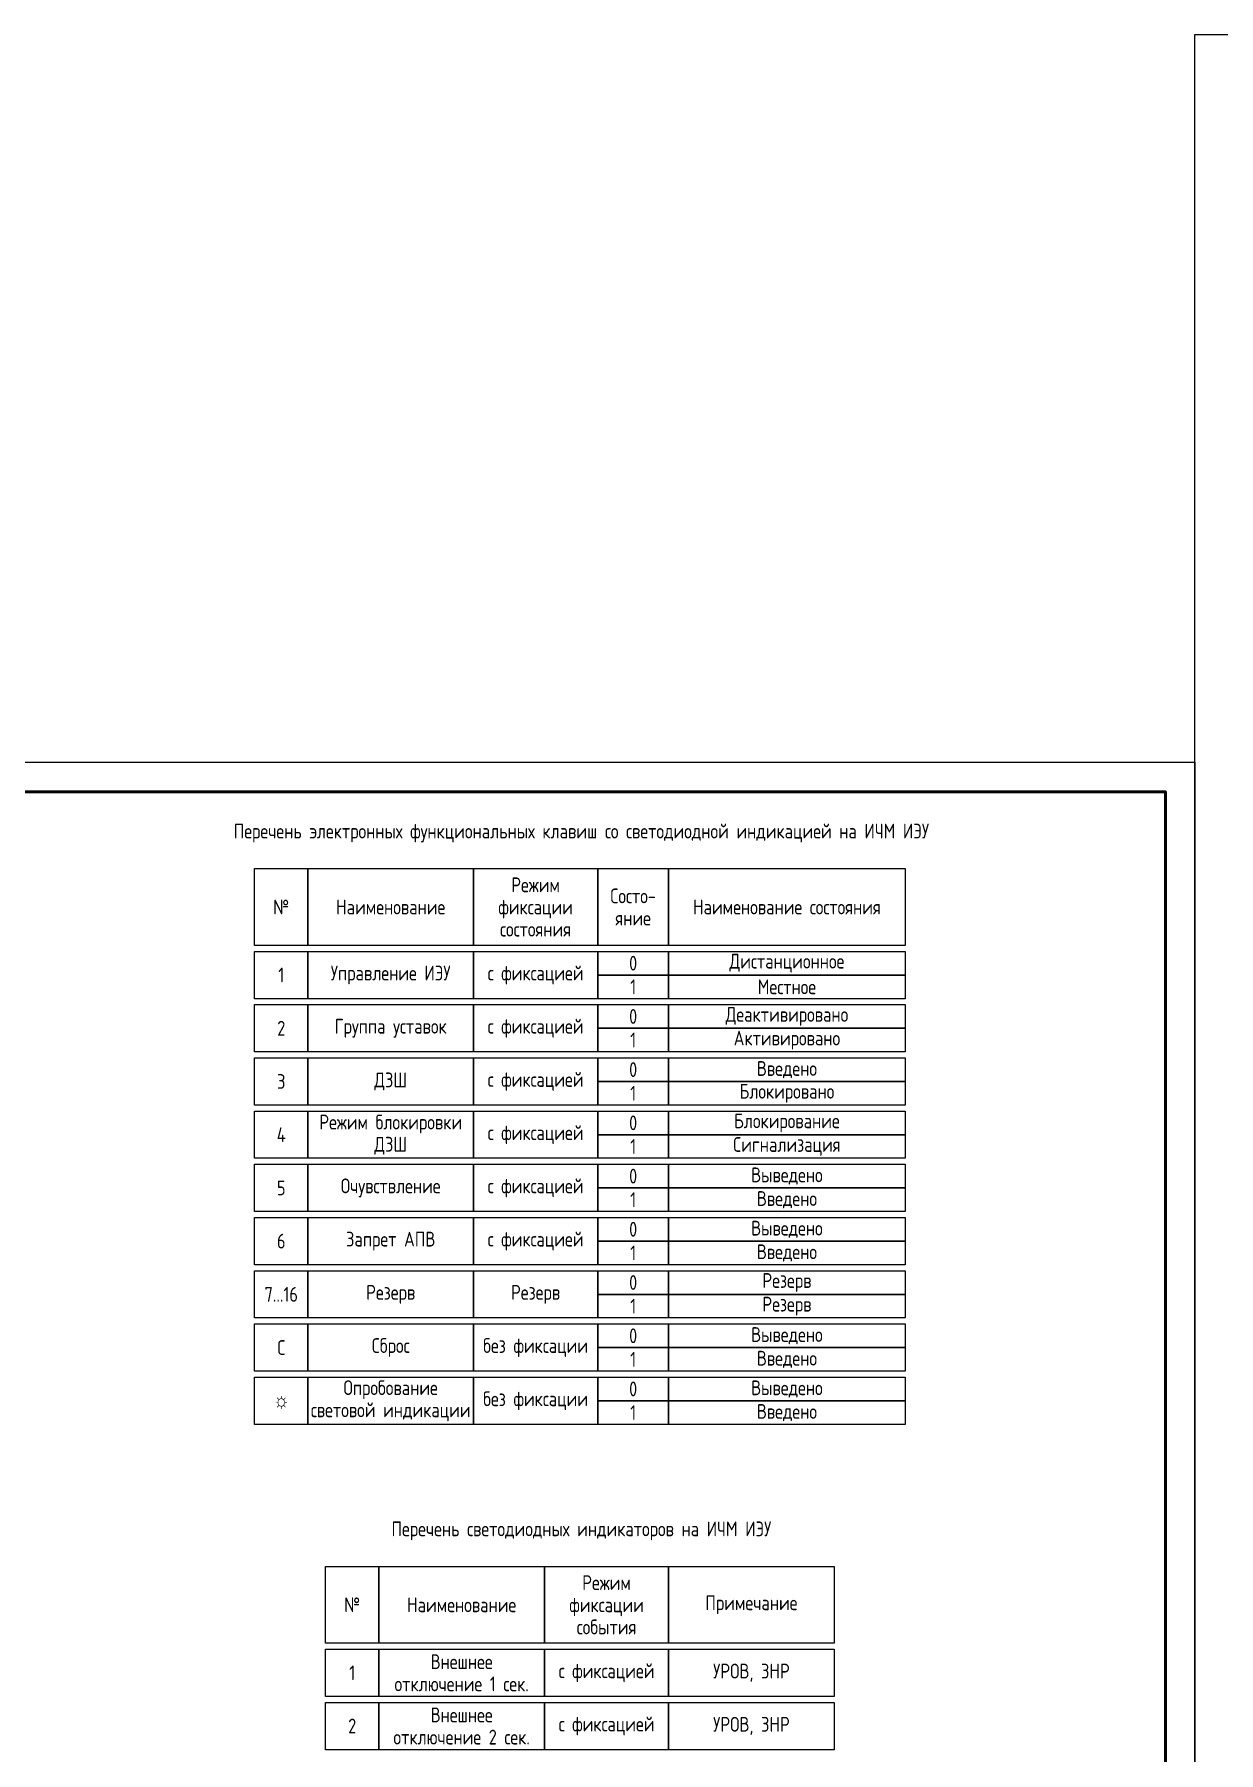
# Model space of a CAD drawing. Header units: millimetres. Extents: x -1612 to 9998, y -90 to 1220.
# Drawn here: x 7783.8 to 7984, y 129.5 to 420.1 of the extents above; entities that cross this region are included whole.
import ezdxf

# ---------------------------------------------------------------- set-up
doc = ezdxf.new("R2010")
doc.units = ezdxf.units.MM
doc.styles.add('Gost_type_A', font='GOST_0.TTF')

# ---------------------------------------------------------------- blocks, each defined once
blk = doc.blocks.new('Формат_А3')
blk.add_lwpolyline([(-420, 297), (0, 297), (0, 0), (-420, 0)], close=True)
at = {"lineweight": 50}
blk.add_lwpolyline([(-400, 292), (-5, 292), (-5, 5), (-400, 5)], close=True, dxfattribs=at)

msp = doc.modelspace()

# ---------------------------------------------------------------- linework, layer by layer
for points in [[(8277, 420.07), (8277, 0.07), (7980, 0.07), (7980, 420.07)], [(7821, 279), (7830, 279), (7830, 266), (7821, 266)], [(7830, 279), (7858, 279), (7858, 266), (7830, 266)], [(7858, 279), (7879, 279), (7879, 266), (7858, 266)], [(7879, 279), (7891, 279), (7891, 266), (7879, 266)], [(7891, 279), (7931, 279), (7931, 266), (7891, 266)], [(7821, 265), (7830, 265), (7830, 257), (7821, 257)], [(7830, 265), (7858, 265), (7858, 257), (7830, 257)], [(7858, 265), (7879, 265), (7879, 257), (7858, 257)], [(7879, 265), (7891, 265), (7891, 261), (7879, 261)], [(7891, 265), (7931, 265), (7931, 261), (7891, 261)], [(7879, 261), (7891, 261), (7891, 257), (7879, 257)], [(7891, 261), (7931, 261), (7931, 257), (7891, 257)], [(7821, 256), (7830, 256), (7830, 248), (7821, 248)], [(7830, 256), (7858, 256), (7858, 248), (7830, 248)], [(7858, 256), (7879, 256), (7879, 248), (7858, 248)], [(7879, 256), (7891, 256), (7891, 252), (7879, 252)], [(7891, 256), (7931, 256), (7931, 252), (7891, 252)], [(7879, 252), (7891, 252), (7891, 248), (7879, 248)], [(7891, 252), (7931, 252), (7931, 248), (7891, 248)], [(7821, 247), (7830, 247), (7830, 239), (7821, 239)], [(7830, 247), (7858, 247), (7858, 239), (7830, 239)], [(7858, 247), (7879, 247), (7879, 239), (7858, 239)], [(7879, 247), (7891, 247), (7891, 243), (7879, 243)], [(7891, 247), (7931, 247), (7931, 243), (7891, 243)], [(7879, 243), (7891, 243), (7891, 239), (7879, 239)], [(7891, 243), (7931, 243), (7931, 239), (7891, 239)], [(7821, 238), (7830, 238), (7830, 230), (7821, 230)], [(7830, 238), (7858, 238), (7858, 230), (7830, 230)], [(7858, 238), (7879, 238), (7879, 230), (7858, 230)], [(7879, 238), (7891, 238), (7891, 234), (7879, 234)], [(7891, 238), (7931, 238), (7931, 234), (7891, 234)], [(7879, 234), (7891, 234), (7891, 230), (7879, 230)], [(7891, 234), (7931, 234), (7931, 230), (7891, 230)], [(7821, 229), (7830, 229), (7830, 221), (7821, 221)], [(7830, 229), (7858, 229), (7858, 221), (7830, 221)], [(7858, 229), (7879, 229), (7879, 221), (7858, 221)], [(7879, 229), (7891, 229), (7891, 225), (7879, 225)], [(7891, 229), (7931, 229), (7931, 225), (7891, 225)], [(7879, 225), (7891, 225), (7891, 221), (7879, 221)], [(7891, 225), (7931, 225), (7931, 221), (7891, 221)], [(7821, 220), (7830, 220), (7830, 212), (7821, 212)], [(7830, 220), (7858, 220), (7858, 212), (7830, 212)], [(7858, 220), (7879, 220), (7879, 212), (7858, 212)], [(7879, 220), (7891, 220), (7891, 216), (7879, 216)], [(7891, 220), (7931, 220), (7931, 216), (7891, 216)], [(7879, 216), (7891, 216), (7891, 212), (7879, 212)], [(7891, 216), (7931, 216), (7931, 212), (7891, 212)], [(7821, 211), (7830, 211), (7830, 203), (7821, 203)], [(7830, 211), (7858, 211), (7858, 203), (7830, 203)], [(7858, 211), (7879, 211), (7879, 203), (7858, 203)], [(7879, 211), (7891, 211), (7891, 207), (7879, 207)], [(7891, 211), (7931, 211), (7931, 207), (7891, 207)], [(7879, 207), (7891, 207), (7891, 203), (7879, 203)], [(7891, 207), (7931, 207), (7931, 203), (7891, 203)], [(7821, 202), (7830, 202), (7830, 194), (7821, 194)], [(7830, 202), (7858, 202), (7858, 194), (7830, 194)], [(7858, 202), (7879, 202), (7879, 194), (7858, 194)], [(7879, 202), (7891, 202), (7891, 198), (7879, 198)], [(7891, 202), (7931, 202), (7931, 198), (7891, 198)], [(7879, 198), (7891, 198), (7891, 194), (7879, 194)], [(7891, 198), (7931, 198), (7931, 194), (7891, 194)], [(7821, 193), (7830, 193), (7830, 185), (7821, 185)], [(7830, 193), (7858, 193), (7858, 185), (7830, 185)], [(7858, 193), (7879, 193), (7879, 185), (7858, 185)], [(7879, 193), (7891, 193), (7891, 189), (7879, 189)], [(7891, 193), (7931, 193), (7931, 189), (7891, 189)], [(7879, 189), (7891, 189), (7891, 185), (7879, 185)], [(7891, 189), (7931, 189), (7931, 185), (7891, 185)], [(7833, 161), (7842, 161), (7842, 148), (7833, 148)], [(7842, 161), (7870, 161), (7870, 148), (7842, 148)], [(7870, 161), (7891, 161), (7891, 148), (7870, 148)], [(7891, 161), (7919, 161), (7919, 148), (7891, 148)], [(7833, 147), (7842, 147), (7842, 139), (7833, 139)], [(7842, 147), (7870, 147), (7870, 139), (7842, 139)], [(7870, 147), (7891, 147), (7891, 139), (7870, 139)], [(7891, 147), (7919, 147), (7919, 139), (7891, 139)], [(7833, 138), (7842, 138), (7842, 130), (7833, 130)], [(7842, 138), (7870, 138), (7870, 130), (7842, 130)], [(7870, 138), (7891, 138), (7891, 130), (7870, 130)], [(7891, 138), (7919, 138), (7919, 130), (7891, 130)]]:
    msp.add_lwpolyline(points, close=True)

# ---------------------------------------------------------------- block references
msp.add_blockref('Формат_А3', (7980, 0))

# ---------------------------------------------------------------- texts
at = {"char_height": 2.5, "attachment_point": 5, "line_spacing_factor": 0.9, "style": 'Gost_type_A'}
for s, insert, width in [('Перечень электронных функциональных клавиш со светодиодной индикацией на ИЧМ ИЭУ', (7876.25, 285), 197.5), ('Режим\\Pфиксации состояния', (7868.5, 272.5), 21), ('№ ', (7825.5, 272.5), 9), ('Наименование ', (7844, 272.5), 28), ('Состо- яние', (7885, 272.5), 12), ('Наименование состояния ', (7911, 272.5), 40), ('Дистанционное', (7911, 263), 40), ('1', (7825.5, 261), 9), ('Управление ИЭУ', (7844, 261), 28), ('с фиксацией', (7868.5, 261), 21), ('0', (7885, 263), 12), ('1', (7885, 259), 12), ('Местное', (7911, 259), 40), ('2', (7825.5, 252), 9), ('Группа уставок', (7844, 252), 28), ('с фиксацией', (7868.5, 252), 21), ('0', (7885, 254), 12), ('Деактивировано', (7911, 254), 40), ('1', (7885, 250), 12), ('Активировано', (7911, 250), 40), ('3', (7825.5, 243), 9), ('ДЗШ', (7844, 243), 28), ('с фиксацией', (7868.5, 243), 21), ('0', (7885, 245), 12), ('Введено', (7911, 245), 40), ('1', (7885, 241), 12), ('Блокировано', (7911, 241), 40), ('Режим блокировки ДЗШ', (7844, 234), 28), ('с фиксацией', (7868.5, 234), 21), ('0', (7885, 236), 12), ('Блокирование', (7911, 236), 40), ('4', (7825.5, 234), 9), ('1', (7885, 232), 12), ('Сигнализация', (7911, 232), 40), ('0', (7885, 227), 12), ('Выведено', (7911, 227), 40), ('5', (7825.5, 225), 9), ('Очувствление', (7844, 225), 28), ('с фиксацией', (7868.5, 225), 21), ('1', (7885, 223), 12), ('Введено', (7911, 223), 40), ('0', (7885, 218), 12), ('Выведено', (7911, 218), 40), ('6', (7825.5, 216), 9), ('Запрет АПВ', (7844, 216), 28), ('с фиксацией', (7868.5, 216), 21), ('1', (7885, 214), 12), ('Введено', (7911, 214), 40), ('0', (7885, 209), 12), ('Резерв', (7911, 209), 40), ('7...16', (7825.5, 207), 9), ('Резерв', (7844, 207), 28), ('Резерв', (7868.5, 207), 21), ('Резерв', (7911, 205), 40), ('1', (7885, 205), 12), ('0', (7885, 200), 12), ('Выведено', (7911, 200), 40), ('C', (7825.5, 198), 9), ('Сброс', (7844, 198), 28), ('без фиксации', (7868.5, 198), 21), ('1', (7885, 196), 12), ('Введено', (7911, 196), 40), ('Опробование световой индикации', (7844, 189), 28), ('0', (7885, 191), 12), ('Выведено', (7911, 191), 40), ('☼', (7825.5, 189), 9), ('без фиксации', (7868.5, 189), 21), ('1', (7885, 187), 12), ('Введено', (7911, 187), 40), ('Перечень светодиодных индикаторов на ИЧМ ИЭУ', (7876.25, 167), 197.5), ('Режим\\Pфиксации события', (7880.5, 154.5), 21), ('№ ', (7837.5, 154.5), 9), ('Наименование ', (7856, 154.5), 28), ('Примечание', (7905, 154.5), 28), ('Внешнее\\Pотключение 1 сек.', (7856, 143), 28), ('1', (7837.5, 143), 9), ('с фиксацией', (7880.5, 143), 21), ('УРОВ, ЗНР', (7905, 143), 28), ('Внешнее\\Pотключение 2 сек.', (7856, 134), 28), ('2', (7837.5, 134), 9), ('с фиксацией', (7880.5, 134), 21), ('УРОВ, ЗНР', (7905, 134), 28)]:
    msp.add_mtext(s, dxfattribs=dict(at, insert=insert, width=width))

doc.saveas('drawing.dxf')
